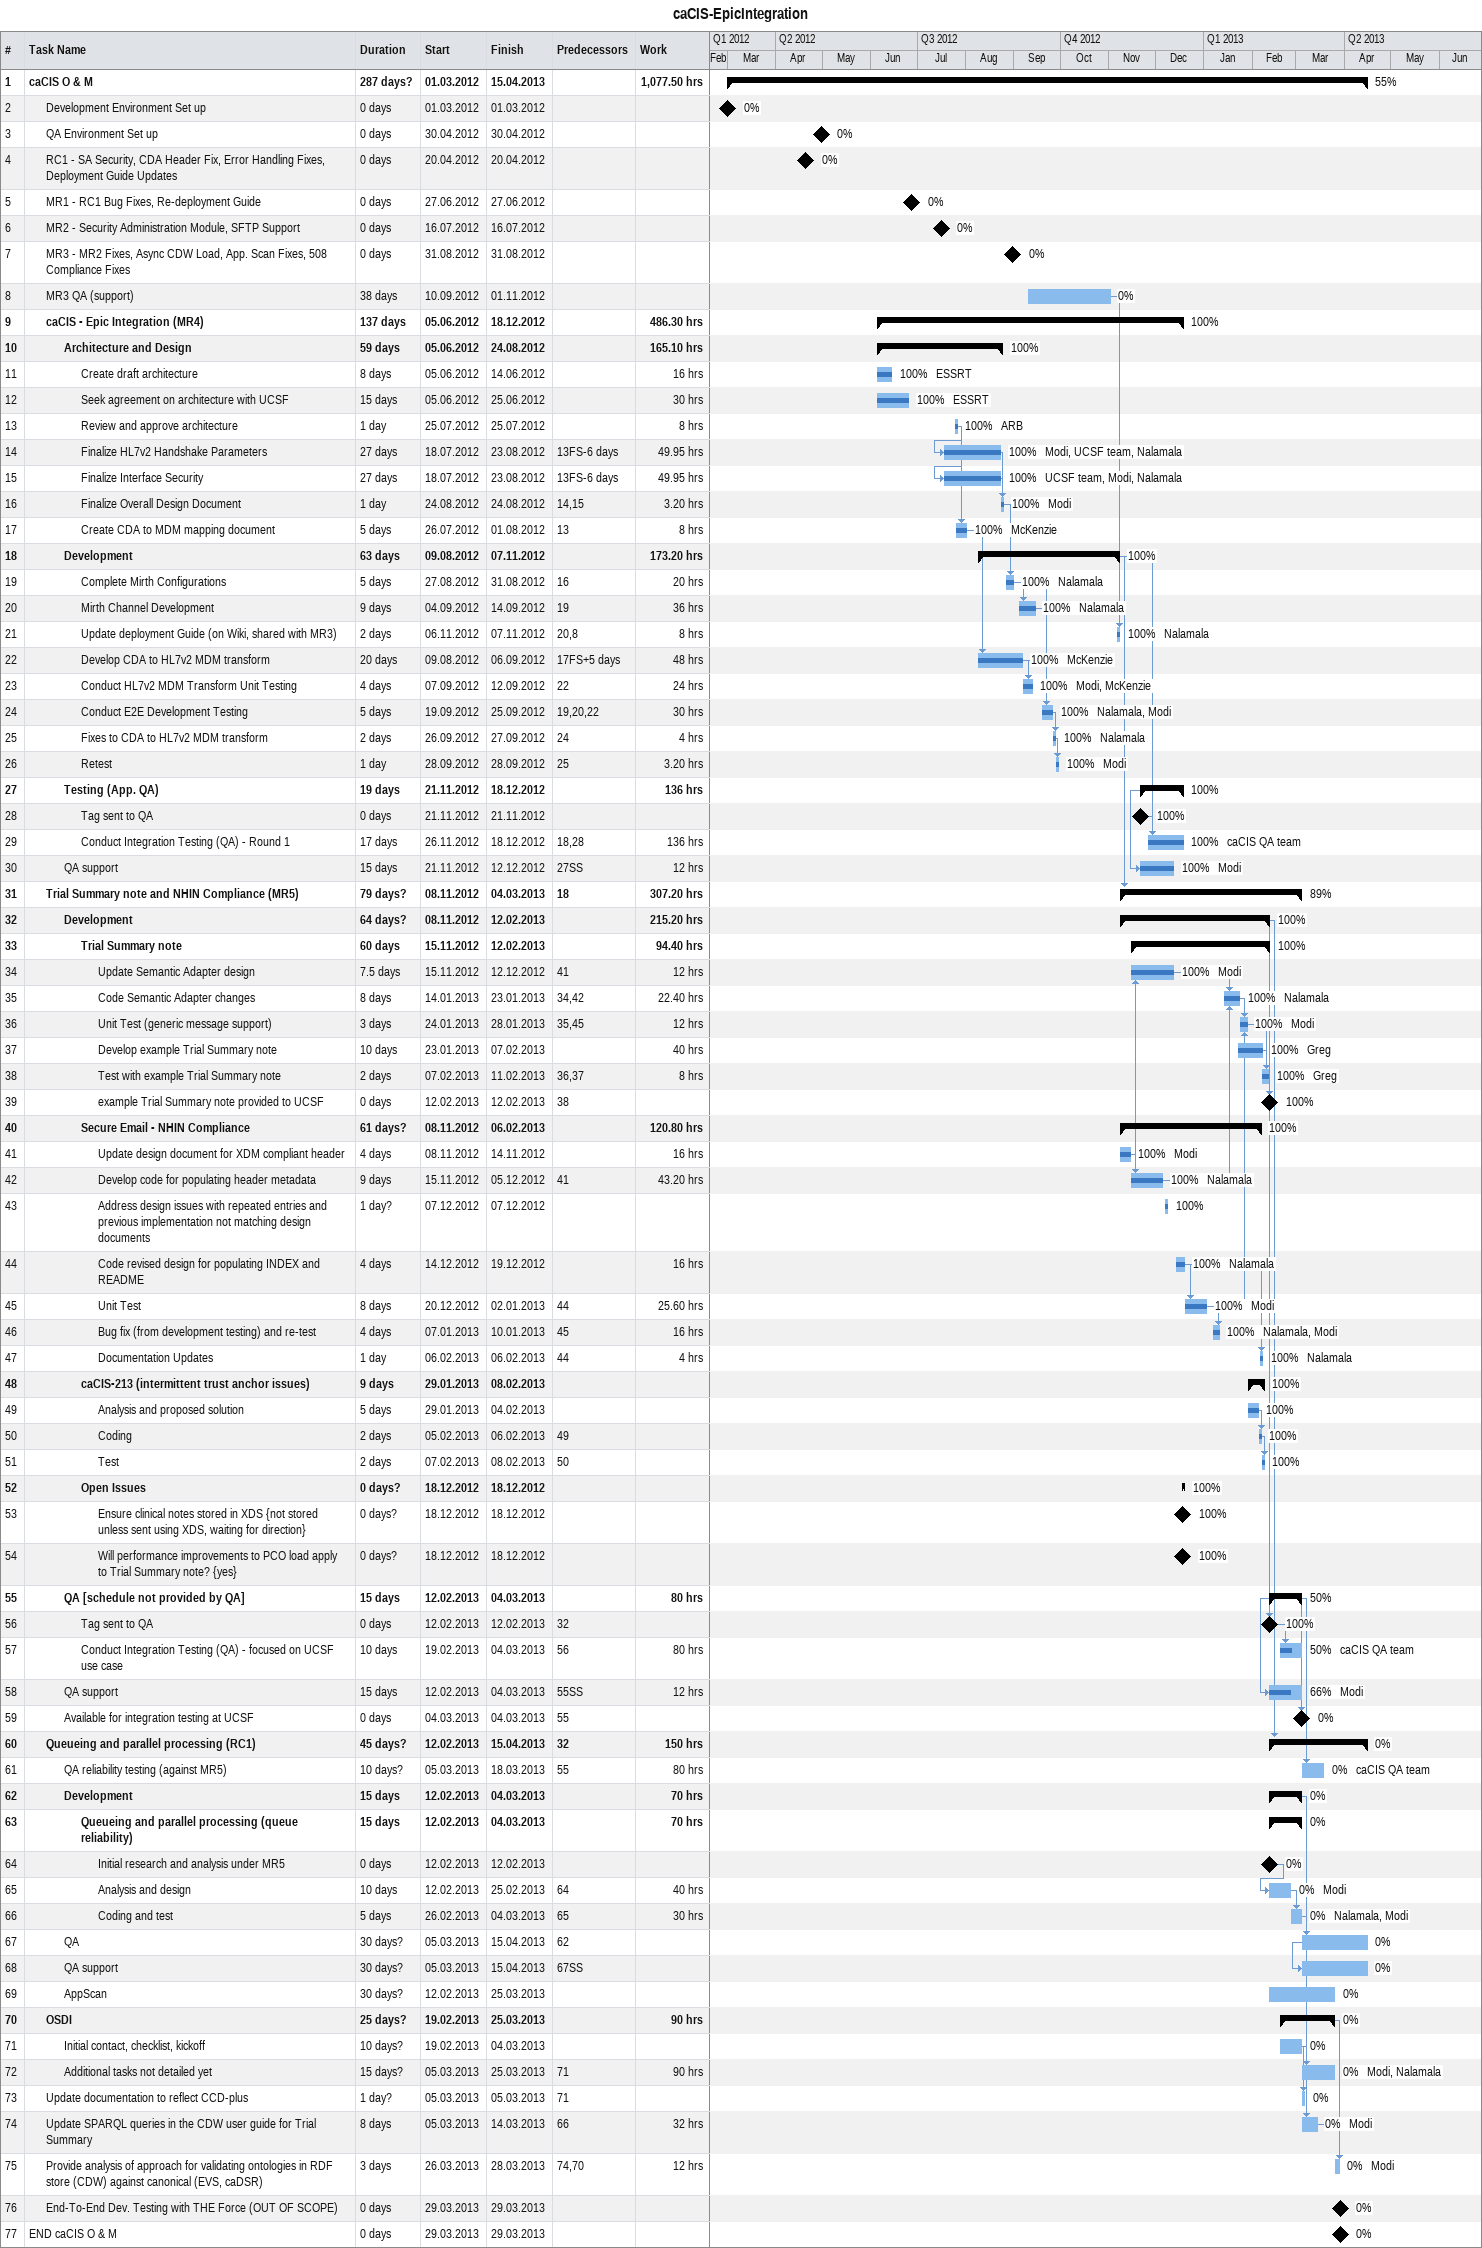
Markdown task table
caCIS-EpicIntegration

| ID | Level | Task | Duration | Start | Finish | Predecessors | Resources | % complete | Work (h) |
|---|---|---|---|---|---|---|---|---|---|
| 1 | 1 | **caCIS O & M** | 287d? | 2012-03-01 | 2013-04-15 |  |  | 55 | 1077.50 |
| 2 | 2 | Development Environment Set up | 0d | 2012-03-01 | 2012-03-01 |  |  | 0 |  |
| 3 | 2 | QA Environment Set up | 0d | 2012-04-30 | 2012-04-30 |  |  | 0 |  |
| 4 | 2 | RC1 - SA Security, CDA Header Fix, Error Handling Fixes, Deployment Guide Updates | 0d | 2012-04-20 | 2012-04-20 |  |  | 0 |  |
| 5 | 2 | MR1 - RC1 Bug Fixes, Re-deployment Guide | 0d | 2012-06-27 | 2012-06-27 |  |  | 0 |  |
| 6 | 2 | MR2 - Security Administration Module, SFTP Support | 0d | 2012-07-16 | 2012-07-16 |  |  | 0 |  |
| 7 | 2 | MR3 - MR2 Fixes, Async CDW Load, App. Scan Fixes, 508 Compliance Fixes | 0d | 2012-08-31 | 2012-08-31 |  |  | 0 |  |
| 8 | 2 | MR3 QA (support) | 38d | 2012-09-10 | 2012-11-01 |  |  | 0 |  |
| 9 | 2 | **caCIS - Epic Integration (MR4)** | 137d | 2012-06-05 | 2012-12-18 |  |  | 100 | 486.30 |
| 10 | 3 | **Architecture and Design** | 59d | 2012-06-05 | 2012-08-24 |  |  | 100 | 165.10 |
| 11 | 4 | Create draft architecture | 8d | 2012-06-05 | 2012-06-14 |  | ESSRT | 100 | 16 |
| 12 | 4 | Seek agreement on architecture with UCSF | 15d | 2012-06-05 | 2012-06-25 |  | ESSRT | 100 | 30 |
| 13 | 4 | Review and approve architecture | 1d | 2012-07-25 | 2012-07-25 |  | ARB | 100 | 8 |
| 14 | 4 | Finalize HL7v2 Handshake Parameters | 27d | 2012-07-18 | 2012-08-23 | 13FS-6d | Modi, UCSF team, Nalamala | 100 | 49.95 |
| 15 | 4 | Finalize Interface Security | 27d | 2012-07-18 | 2012-08-23 | 13FS-6d | UCSF team, Modi, Nalamala | 100 | 49.95 |
| 16 | 4 | Finalize Overall Design Document | 1d | 2012-08-24 | 2012-08-24 | 14, 15 | Modi | 100 | 3.20 |
| 17 | 4 | Create CDA to MDM mapping document | 5d | 2012-07-26 | 2012-08-01 | 13 | McKenzie | 100 | 8 |
| 18 | 3 | **Development** | 63d | 2012-08-09 | 2012-11-07 |  |  | 100 | 173.20 |
| 19 | 4 | Complete Mirth Configurations | 5d | 2012-08-27 | 2012-08-31 | 16 | Nalamala | 100 | 20 |
| 20 | 4 | Mirth Channel Development | 9d | 2012-09-04 | 2012-09-14 | 19 | Nalamala | 100 | 36 |
| 21 | 4 | Update deployment Guide (on Wiki, shared with MR3) | 2d | 2012-11-06 | 2012-11-07 | 20, 8 | Nalamala | 100 | 8 |
| 22 | 4 | Develop CDA to HL7v2 MDM transform | 20d | 2012-08-09 | 2012-09-06 | 17FS+5d | McKenzie | 100 | 48 |
| 23 | 4 | Conduct HL7v2 MDM Transform Unit Testing | 4d | 2012-09-07 | 2012-09-12 | 22 | Modi, McKenzie | 100 | 24 |
| 24 | 4 | Conduct E2E Development Testing | 5d | 2012-09-19 | 2012-09-25 | 19, 20, 22 | Nalamala, Modi | 100 | 30 |
| 25 | 4 | Fixes to CDA to HL7v2 MDM transform | 2d | 2012-09-26 | 2012-09-27 | 24 | Nalamala | 100 | 4 |
| 26 | 4 | Retest | 1d | 2012-09-28 | 2012-09-28 | 25 | Modi | 100 | 3.20 |
| 27 | 3 | **Testing (App. QA)** | 19d | 2012-11-21 | 2012-12-18 |  |  | 100 | 136 |
| 28 | 4 | Tag sent to QA | 0d | 2012-11-21 | 2012-11-21 |  |  | 100 |  |
| 29 | 4 | Conduct Integration Testing (QA) - Round 1 | 17d | 2012-11-26 | 2012-12-18 | 18, 28 | caCIS QA team | 100 | 136 |
| 30 | 3 | QA support | 15d | 2012-11-21 | 2012-12-12 | 27SS | Modi | 100 | 12 |
| 31 | 2 | **Trial Summary note and NHIN Compliance (MR5)** | 79d? | 2012-11-08 | 2013-03-04 | 18 |  | 89 | 307.20 |
| 32 | 3 | **Development** | 64d? | 2012-11-08 | 2013-02-12 |  |  | 100 | 215.20 |
| 33 | 4 | **Trial Summary note** | 60d | 2012-11-15 | 2013-02-12 |  |  | 100 | 94.40 |
| 34 | 5 | Update Semantic Adapter design | 7.5d | 2012-11-15 | 2012-12-12 | 41 | Modi | 100 | 12 |
| 35 | 5 | Code Semantic Adapter changes | 8d | 2013-01-14 | 2013-01-23 | 34, 42 | Nalamala | 100 | 22.40 |
| 36 | 5 | Unit Test (generic message support) | 3d | 2013-01-24 | 2013-01-28 | 35, 45 | Modi | 100 | 12 |
| 37 | 5 | Develop example Trial Summary note | 10d | 2013-01-23 | 2013-02-07 |  | Greg | 100 | 40 |
| 38 | 5 | Test with example Trial Summary note | 2d | 2013-02-07 | 2013-02-11 | 36, 37 | Greg | 100 | 8 |
| 39 | 5 | example Trial Summary note provided to UCSF | 0d | 2013-02-12 | 2013-02-12 | 38 |  | 100 |  |
| 40 | 4 | **Secure Email - NHIN Compliance** | 61d? | 2012-11-08 | 2013-02-06 |  |  | 100 | 120.80 |
| 41 | 5 | Update design document for XDM compliant header | 4d | 2012-11-08 | 2012-11-14 |  | Modi | 100 | 16 |
| 42 | 5 | Develop code for populating header metadata | 9d | 2012-11-15 | 2012-12-05 | 41 | Nalamala | 100 | 43.20 |
| 43 | 5 | Address design issues with repeated entries and previous implementation not matching design documents | 1d? | 2012-12-07 | 2012-12-07 |  |  | 100 |  |
| 44 | 5 | Code revised design for populating INDEX and README | 4d | 2012-12-14 | 2012-12-19 |  | Nalamala | 100 | 16 |
| 45 | 5 | Unit Test | 8d | 2012-12-20 | 2013-01-02 | 44 | Modi | 100 | 25.60 |
| 46 | 5 | Bug fix (from development testing) and re-test | 4d | 2013-01-07 | 2013-01-10 | 45 | Nalamala, Modi | 100 | 16 |
| 47 | 5 | Documentation Updates | 1d | 2013-02-06 | 2013-02-06 | 44 | Nalamala | 100 | 4 |
| 48 | 4 | **caCIS-213 (intermittent trust anchor issues)** | 9d | 2013-01-29 | 2013-02-08 |  |  | 100 |  |
| 49 | 5 | Analysis and proposed solution | 5d | 2013-01-29 | 2013-02-04 |  |  | 100 |  |
| 50 | 5 | Coding | 2d | 2013-02-05 | 2013-02-06 | 49 |  | 100 |  |
| 51 | 5 | Test | 2d | 2013-02-07 | 2013-02-08 | 50 |  | 100 |  |
| 52 | 4 | **Open Issues** | 0d? | 2012-12-18 | 2012-12-18 |  |  | 100 |  |
| 53 | 5 | Ensure clinical notes stored in XDS {not stored unless sent using XDS, waiting for direction} | 0d? | 2012-12-18 | 2012-12-18 |  |  | 100 |  |
| 54 | 5 | Will performance improvements to PCO load apply to Trial Summary note? {yes} | 0d? | 2012-12-18 | 2012-12-18 |  |  | 100 |  |
| 55 | 3 | **QA [schedule not provided by QA]** | 15d | 2013-02-12 | 2013-03-04 |  |  | 50 | 80 |
| 56 | 4 | Tag sent to QA | 0d | 2013-02-12 | 2013-02-12 | 32 |  | 100 |  |
| 57 | 4 | Conduct Integration Testing (QA) - focused on UCSF use case | 10d | 2013-02-19 | 2013-03-04 | 56 | caCIS QA team | 50 | 80 |
| 58 | 3 | QA support | 15d | 2013-02-12 | 2013-03-04 | 55SS | Modi | 66 | 12 |
| 59 | 3 | Available for integration testing at UCSF | 0d | 2013-03-04 | 2013-03-04 | 55 |  | 0 |  |
| 60 | 2 | **Queueing and parallel processing (RC1)** | 45d? | 2013-02-12 | 2013-04-15 | 32 |  | 0 | 150 |
| 61 | 3 | QA reliability testing (against MR5) | 10d? | 2013-03-05 | 2013-03-18 | 55 | caCIS QA team | 0 | 80 |
| 62 | 3 | **Development** | 15d | 2013-02-12 | 2013-03-04 |  |  | 0 | 70 |
| 63 | 4 | **Queueing and parallel processing (queue reliability)** | 15d | 2013-02-12 | 2013-03-04 |  |  | 0 | 70 |
| 64 | 5 | Initial research and analysis under MR5 | 0d | 2013-02-12 | 2013-02-12 |  |  | 0 |  |
| 65 | 5 | Analysis and design | 10d | 2013-02-12 | 2013-02-25 | 64 | Modi | 0 | 40 |
| 66 | 5 | Coding and test | 5d | 2013-02-26 | 2013-03-04 | 65 | Nalamala, Modi | 0 | 30 |
| 67 | 3 | QA | 30d? | 2013-03-05 | 2013-04-15 | 62 |  | 0 |  |
| 68 | 3 | QA support | 30d? | 2013-03-05 | 2013-04-15 | 67SS |  | 0 |  |
| 69 | 3 | AppScan | 30d? | 2013-02-12 | 2013-03-25 |  |  | 0 |  |
| 70 | 2 | **OSDI** | 25d? | 2013-02-19 | 2013-03-25 |  |  | 0 | 90 |
| 71 | 3 | Initial contact, checklist, kickoff | 10d? | 2013-02-19 | 2013-03-04 |  |  | 0 |  |
| 72 | 3 | Additional tasks not detailed yet | 15d? | 2013-03-05 | 2013-03-25 | 71 | Modi, Nalamala | 0 | 90 |
| 73 | 2 | Update documentation to reflect CCD-plus | 1d? | 2013-03-05 | 2013-03-05 | 71 |  | 0 |  |
| 74 | 2 | Update SPARQL queries in the CDW user guide for Trial Summary | 8d | 2013-03-05 | 2013-03-14 | 66 | Modi | 0 | 32 |
| 75 | 2 | Provide analysis of approach for validating ontologies in RDF store (CDW) against canonical (EVS, caDSR) | 3d | 2013-03-26 | 2013-03-28 | 74, 70 | Modi | 0 | 12 |
| 76 | 2 | End-To-End Dev. Testing with THE Force (OUT OF SCOPE) | 0d | 2013-03-29 | 2013-03-29 |  |  | 0 |  |
| 77 | 1 | END caCIS O & M | 0d | 2013-03-29 | 2013-03-29 |  |  | 0 |  |
